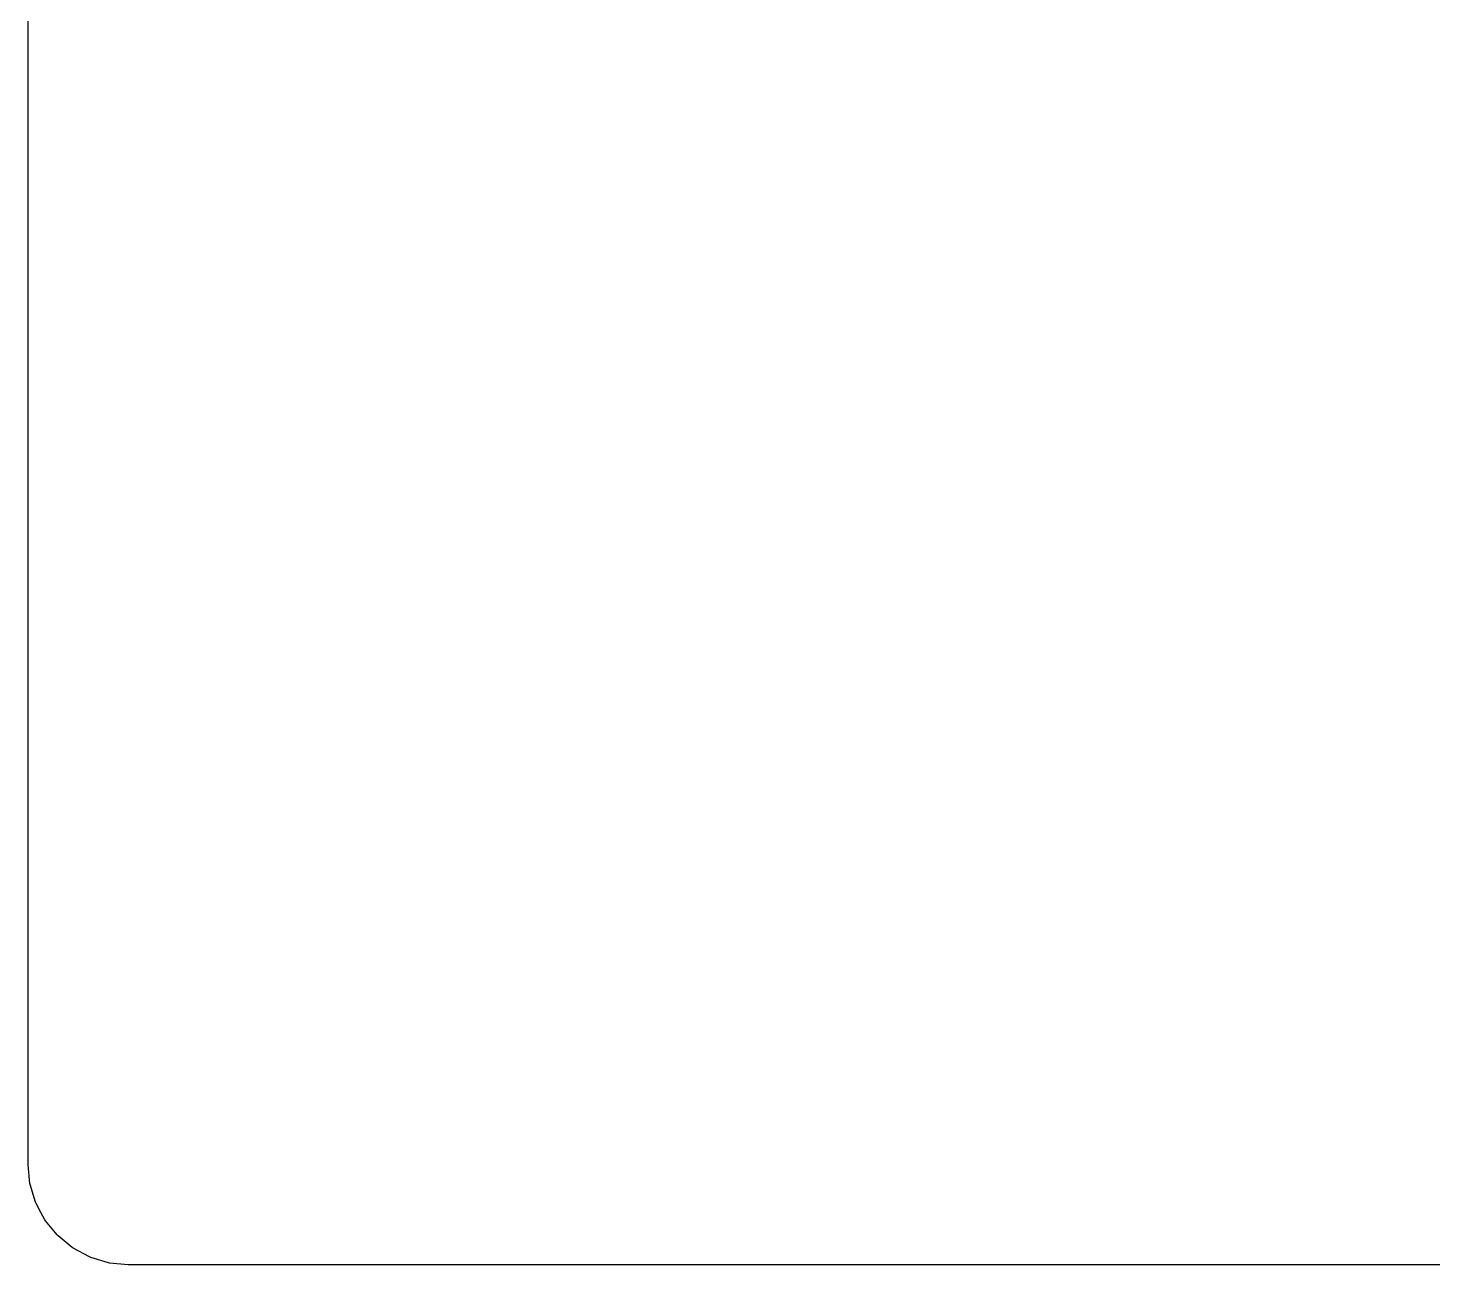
# Model space of a CAD drawing. Extents: x 114.9 to 199.6, y -137.1 to -76.7.
# Drawn here: x 114.88 to 125.36, y -126.15 to -116.92 of the extents above; entities that cross this region are included whole.
import ezdxf

# ---------------------------------------------------------------- set-up
doc = ezdxf.new("R2010")
doc.units = 0
doc.layers.add('BLACK', color=7, linetype='CONTINUOUS')

msp = doc.modelspace()

# ---------------------------------------------------------------- linework, layer by layer
at = {"layer": 'BLACK', "linetype": 'CONTINUOUS'}
for p, q in [((114.8805, -125.397593), (114.8805, -108.943698)), ((114.880736, -125.402396), (114.8805, -125.397593)), ((114.894428, -125.541417), (114.880736, -125.402396)), ((114.896302, -125.550838), (114.894428, -125.541417)), ((114.936151, -125.682205), (114.896302, -125.550838)), ((114.939824, -125.691072), (114.936151, -125.682205)), ((114.975258, -125.757364), (114.939824, -125.691072)), ((115.004539, -125.812144), (114.975258, -125.757364)), ((115.009875, -125.82013), (115.004539, -125.812144)), ((115.096961, -125.926245), (115.009875, -125.82013)), ((115.103754, -125.933038), (115.096961, -125.926245)), ((115.209869, -126.020124), (115.103754, -125.933038)), ((115.217855, -126.02546), (115.209869, -126.020124)), ((115.338923, -126.090173), (115.217855, -126.02546)), ((115.347798, -126.093849), (115.338923, -126.090173)), ((115.479161, -126.133697), (115.347798, -126.093849)), ((115.488582, -126.135571), (115.479161, -126.133697)), ((115.627604, -126.149264), (115.488582, -126.135571)), ((115.632407, -126.1495), (115.627604, -126.149264)), ((143.648416, -126.1495), (115.632407, -126.1495))]:
    msp.add_line(p, q, dxfattribs=at)

doc.saveas('drawing.dxf')
